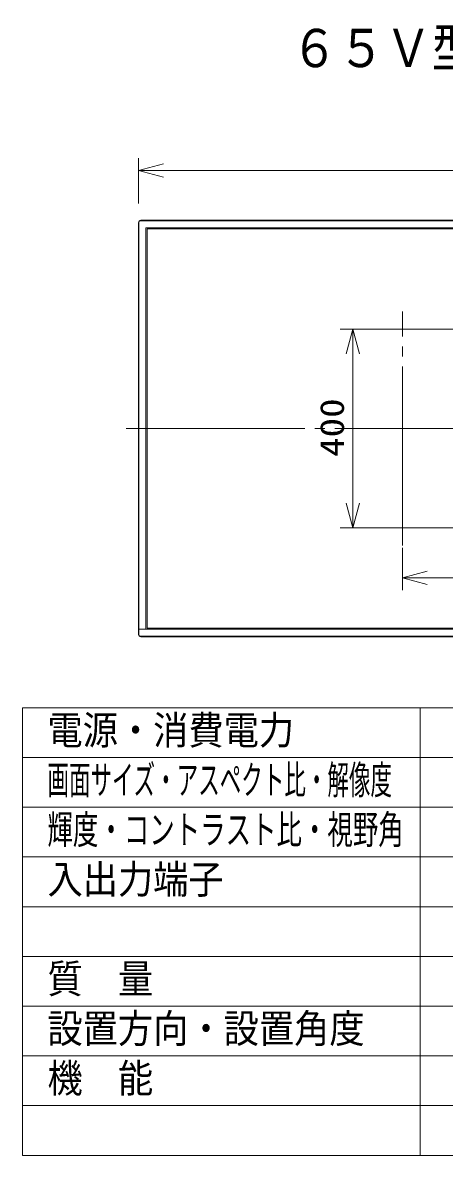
# Model space of a CAD drawing. Units: millimetres on the paper. Extents: x -63 to 64, y -59 to 59.
# Drawn here: x -62.5 to -20.1, y -54.5 to 59.4 of the extents above; entities that cross this region are included whole.
import ezdxf
from ezdxf.enums import TextEntityAlignment as Align

# ---------------------------------------------------------------- set-up
doc = ezdxf.new("R2010")
doc.units = ezdxf.units.MM
doc.linetypes.add('LONG_CHAIN', pattern=[21, 18, -1, 1, -1])
doc.layers.add('0-0_MOJI1', color=7, linetype='Continuous')
for name, color, linetype, lineweight in [('0-2_WAKU', 4, 'Continuous', 9), ('0-3_GAIKEI', 4, 'Continuous', 9), ('0-4_SUNPOU', 7, 'Continuous', 9), ('0-5_0', 7, 'Continuous', 9)]:
    doc.layers.add(name, color=color, linetype=linetype, lineweight=lineweight)
doc.styles.add('ＭＳ ゴシック', font='')
doc.styles.get('ＭＳ ゴシック').set_extended_font_data('MS Gothic')

# ---------------------------------------------------------------- blocks, each defined once
blk = doc.blocks.new('_Open30')
at = {"layer": '0-5_0'}
blk.add_line((0, 0), (-1, 0), dxfattribs=at)
blk.add_lwpolyline([(-1, 0.2679), (0, 0), (-1, -0.2679)], dxfattribs=at)

msp = doc.modelspace()

# ---------------------------------------------------------------- linework, layer by layer
at = {"layer": '0-2_WAKU', "color": 3}
for p, q in [((62.493, -9.494), (-62.507, -9.494)), ((-62.507, -54.494), (-62.507, -9.494)), ((-22.507, -54.494), (-22.507, -9.494)), ((-62.507, -54.494), (62.493, -54.494))]:
    msp.add_line(p, q, dxfattribs=at)
at = {"layer": '0-2_WAKU'}
for p, q in [((62.493, -14.494), (-62.507, -14.494)), ((62.493, -19.494), (-62.507, -19.494)), ((-62.507, -24.494), (62.493, -24.494)), ((-62.507, -29.494), (62.493, -29.494)), ((-62.507, -34.494), (62.493, -34.494)), ((-62.507, -39.494), (62.493, -39.494)), ((-62.507, -44.494), (62.493, -44.494)), ((-62.507, -49.494), (62.493, -49.494))]:
    msp.add_line(p, q, dxfattribs=at)
at = {"layer": '0-3_GAIKEI', "color": 7}
for p, q in [((-50.84, -1.605), (-50.84, 39.291)), ((-50.615, 39.516), (22.049, 39.516)), ((-50.84, -2.125), (-50.84, -1.605)), ((22.049, -2.35), (-50.615, -2.35)), ((-50.345, -2.35), (-50.255, -2.35))]:
    msp.add_line(p, q, dxfattribs=at)
at = {"layer": '0-3_GAIKEI'}
for p, q in [((-50.8, 39.291), (-50.84, 39.291)), ((-50.8, 39.291), (-50.8, -1.605)), ((-50.615, 39.516), (-50.615, 39.476)), ((22.049, 39.476), (-50.615, 39.476)), ((-50.095, 38.771), (-50.095, -1.605)), ((-50.8, -1.605), (-50.84, -1.605)), ((-50.84, -1.605), (-50.8, -1.605)), ((-50.84, -2.125), (-50.8, -2.125)), ((-50.8, -1.605), (-50.095, -1.605)), ((-50.8, -1.605), (-50.8, -2.125)), ((22.234, -1.605), (-50.8, -1.605)), ((21.417, -1.492), (-49.983, -1.492)), ((-50.615, -2.31), (22.049, -2.31)), ((-50.615, -2.31), (-50.615, -2.35))]:
    msp.add_line(p, q, dxfattribs=at)
at = {"layer": '0-3_GAIKEI', "color": 134, "linetype": 'LONG_CHAIN'}
for p, q in [((-24.283, 6.828), (-24.283, 30.338)), ((-28.788, 28.583), (0.222, 28.583)), ((-52.09, 18.583), (23.519, 18.583)), ((-28.788, 8.583), (0.222, 8.583))]:
    msp.add_line(p, q, dxfattribs=at)
at = {"layer": '0-3_GAIKEI'}
for points in [[(21.529, -1.605), (21.529, 38.771), (-50.095, 38.771)], [(-49.983, -1.492), (-49.983, 38.658), (21.417, 38.658)]]:
    msp.add_lwpolyline(points, dxfattribs=at)
at = {"layer": '0-3_GAIKEI', "color": 7}
for centre, start, end in [((-50.615, 39.291), 90, 180), ((-50.615, -2.125), 180, 270)]:
    msp.add_arc(centre, 0.225, start, end, dxfattribs=at)
at = {"layer": '0-3_GAIKEI'}
for centre, start, end in [((-50.615, 39.291), 90, 180), ((-50.615, -2.125), 180, 270)]:
    msp.add_arc(centre, 0.185, start, end, dxfattribs=at)
at = {"layer": '0-4_SUNPOU'}
for p, q in [((-50.84, 41.222), (-50.84, 45.766)), ((-48.34, 44.516), (19.774, 44.516)), ((-26.283, 28.583), (-30.533, 28.583)), ((-29.283, 26.083), (-29.283, 11.083)), ((-26.283, 8.583), (-30.533, 8.583)), ((-24.283, 6.583), (-24.283, 2.333)), ((-21.783, 3.583), (-6.783, 3.583))]:
    msp.add_line(p, q, dxfattribs=at)

# ---------------------------------------------------------------- block references
at = {"layer": '0-4_SUNPOU', "xscale": 2.5, "yscale": 2.5}
for p, rotation in [((-50.84, 44.516), 180), ((-29.283, 28.583), 90), ((-29.283, 8.583), 270), ((-24.283, 3.583), 180)]:
    msp.add_blockref('_Open30', p, dxfattribs=dict(at, rotation=rotation))

# ---------------------------------------------------------------- texts
at = {"layer": '0-0_MOJI1', "style": 'ＭＳ ゴシック'}
for s, height, width, p in [('６５Ｖ型\u3000４Ｋエントリーディスプレイ', 3.848, 0.9, (-35.507, 53.765)), ('電源・消費電力', 2.889, 0.9, (-60.007, -14.05)), ('画面サイズ・アスペクト比・解像度', 2.889, 0.55, (-60.007, -19.05)), ('輝度・コントラスト比・視野角', 2.889, 0.65, (-60.007, -24.05)), ('入出力端子', 2.889, 0.9, (-60.007, -29.05)), ('質\u3000量', 2.889, 0.9, (-60.007, -39.05)), ('設置方向・設置角度', 2.889, 0.9, (-60.007, -44.05)), ('機\u3000能', 2.889, 0.9, (-60.007, -49.05))]:
    msp.add_text(s, height=height, dxfattribs=dict(at, width=width)).set_placement(p, align=Align.BOTTOM_LEFT)
at = {"layer": '0-4_SUNPOU', "style": 'ＭＳ ゴシック', "width": 1.2}
msp.add_text('400', height=2.405, rotation=90, dxfattribs=at).set_placement((-29.445, 15.726), align=Align.BOTTOM_LEFT)

doc.saveas('drawing.dxf')
